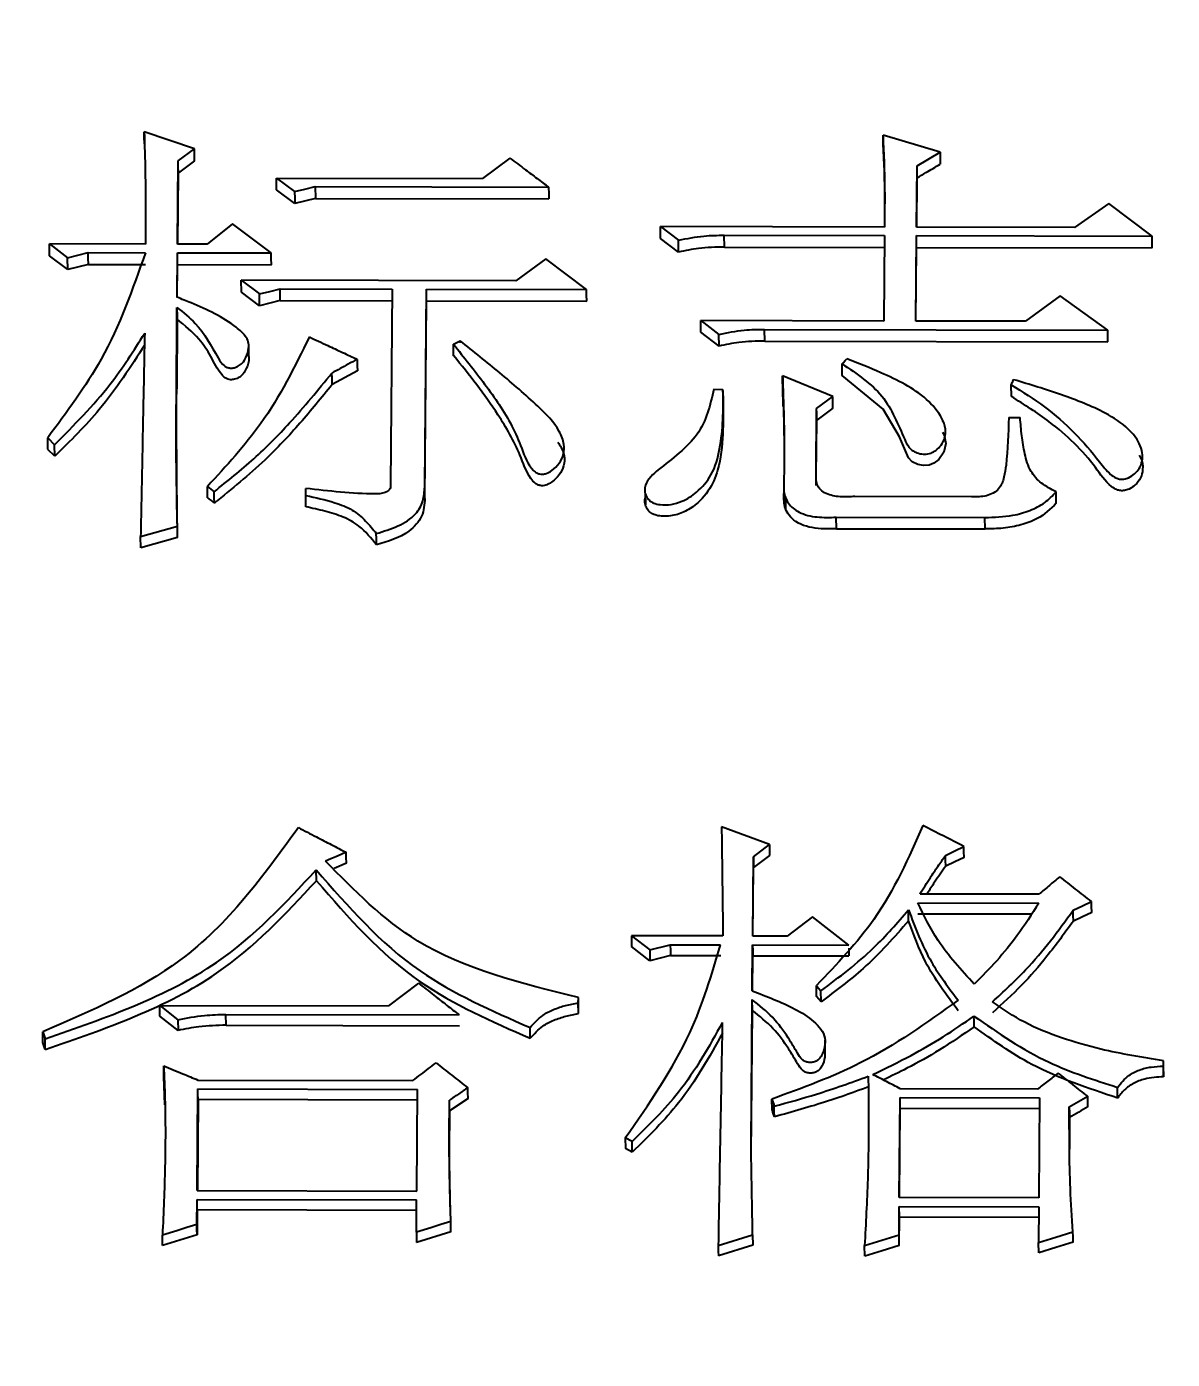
# Model space of a CAD drawing. Header units: millimetres. Extents: x 2454 to 4226, y 715 to 1968.
# Drawn here: x 2852.17 to 2857.04, y 1793.82 to 1799.49 of the extents above; entities that cross this region are included whole.
import ezdxf

# ---------------------------------------------------------------- set-up
doc = ezdxf.new("R2010")
doc.units = ezdxf.units.MM
doc.layers.add('标注', color=3, linetype='Continuous', lineweight=13)
doc.styles.add('SLDTEXTSTYLE1', font='txt.shx', dxfattribs={"width": 0.7, "bigfont": 'gbcbig.shx'})
doc.dimstyles.new('SLDDIMSTYLE12$0', dxfattribs={"dimtxt": 12, "dimasz": 10, "dimexe": 0, "dimexo": 0.0625, "dimgap": 0.875, "dimtad": 1, "dimdec": 1, "dimlfac": 1.8, "dimrnd": 1e-09, "dimzin": 12, "dimdsep": 46, "dimtxsty": 'SLDTEXTSTYLE1', "dimcen": 0.09, "dimdle": 8.16, "dimclrd": 3, "dimclre": 3, "dimadec": 0, "dimazin": 3, "dimtfac": 1, "dimtdec": 1, "dimtofl": 0, "dimtmove": 0, "dimatfit": 3, "dimfxl": 0, "dimfrac": 2, "dimtolj": 1, "dimlwd": 5, "dimlwe": 5, "dimarcsym": 0})

# ---------------------------------------------------------------- blocks, each defined once
blk = doc.blocks.new('*D56')
at = {"layer": 'Defpoints', "color": 0, "transparency": 16777216}
for p in [(3032.6389, 1924.4347), (3032.6389, 1854.7901), (2793.4312, 1778.8955)]:
    blk.add_point(p, dxfattribs=at)
at = {"layer": '标注', "color": 3, "linetype": 'Continuous', "lineweight": 5, "transparency": 16777216}
for p, q in [((3032.6389, 1924.3722), (3032.6389, 1854.7901)), ((2803.4312, 1854.7901), (3022.6389, 1854.7901))]:
    blk.add_line(p, q, dxfattribs=at)
at = {"layer": '标注', "color": 3, "lineweight": 5, "transparency": 16777216}
blk.add_line((2793.4312, 1778.958), (2793.4312, 1854.7901), dxfattribs=at)
at = {"layer": '标注', "color": 3, "transparency": 16777216}
for points in [[(2803.4312, 1856.4568), (2803.4312, 1853.1234), (2793.4312, 1854.7901)], [(3022.6389, 1856.4568), (3022.6389, 1853.1234), (3032.6389, 1854.7901)]]:
    blk.add_solid(points, dxfattribs=at)
at = {"layer": '标注', "color": 0, "transparency": 16777216, "insert": (2913.035, 1869.3794), "char_height": 12, "attachment_point": 5, "style": 'SLDTEXTSTYLE1'}
blk.add_mtext('\\A1;{\\H2.28571x;290}', dxfattribs=at)

msp = doc.modelspace()

# ---------------------------------------------------------------- linework, layer by layer
at = {"color": 7, "linetype": 'Continuous', "lineweight": 25}
for p, q in [((2852.8792, 1798.9735), (2852.6657, 1799.0462)), ((2856.0528, 1798.9594), (2855.81, 1799.0321)), ((2852.8106, 1798.923), (2852.8792, 1798.9735)), ((2855.8106, 1798.9813), (2855.8124, 1798.9217)), ((2855.9549, 1798.9017), (2856.0528, 1798.9594)), ((2852.8074, 1798.5678), (2852.8106, 1798.923)), ((2852.8798, 1798.9227), (2852.8112, 1798.8723)), ((2854.2223, 1798.9344), (2854.1047, 1798.8479)), ((2855.9526, 1798.6409), (2855.9549, 1798.9017)), ((2852.8085, 1798.5678), (2852.8112, 1798.8723)), ((2853.2286, 1798.8497), (2853.3059, 1798.7917)), ((2853.2286, 1798.8497), (2854.1047, 1798.8479)), ((2853.2292, 1798.7991), (2853.2286, 1798.8497)), ((2855.9536, 1798.6409), (2855.9555, 1798.851)), ((2853.3065, 1798.7411), (2853.2292, 1798.7991)), ((2853.3937, 1798.8132), (2854.3867, 1798.811)), ((2853.3937, 1798.8132), (2853.3944, 1798.7626)), ((2853.3944, 1798.7626), (2853.3065, 1798.7411)), ((2853.3944, 1798.7626), (2854.3873, 1798.7605)), ((2856.7712, 1798.7407), (2856.6243, 1798.6395)), ((2856.955, 1798.6025), (2856.7712, 1798.7407)), ((2852.6715, 1798.7055), (2852.6716, 1798.6984)), ((2853.0418, 1798.6545), (2852.934, 1798.5676)), ((2853.2063, 1798.5307), (2853.0418, 1798.6545)), ((2854.8622, 1798.6433), (2854.9396, 1798.585)), ((2855.8163, 1798.6412), (2854.8622, 1798.6433)), ((2854.8629, 1798.5929), (2854.8622, 1798.6433)), ((2856.6243, 1798.6395), (2855.9526, 1798.6409)), ((2852.2623, 1798.569), (2852.3396, 1798.5107)), ((2852.6711, 1798.5681), (2852.2623, 1798.569)), ((2852.2629, 1798.5188), (2852.2623, 1798.569)), ((2852.934, 1798.5676), (2852.8074, 1798.5678)), ((2854.9402, 1798.5348), (2854.8629, 1798.5929)), ((2854.9402, 1798.5348), (2854.9396, 1798.585)), ((2855.1345, 1798.6064), (2855.816, 1798.6049)), ((2855.1351, 1798.5561), (2855.1345, 1798.6064)), ((2855.1351, 1798.5561), (2855.8155, 1798.5546)), ((2855.816, 1798.6049), (2855.8128, 1798.2411)), ((2855.9491, 1798.2408), (2855.9523, 1798.6046)), ((2855.9523, 1798.6046), (2856.955, 1798.6025)), ((2852.3403, 1798.4606), (2852.2629, 1798.5188)), ((2852.3403, 1798.4606), (2852.3396, 1798.5107)), ((2852.4274, 1798.5323), (2852.6708, 1798.5318)), ((2852.8055, 1798.3423), (2852.8071, 1798.5315)), ((2852.8071, 1798.5315), (2853.2063, 1798.5307)), ((2852.8078, 1798.4813), (2852.8071, 1798.5315)), ((2854.3743, 1798.5063), (2854.2469, 1798.412)), ((2854.5484, 1798.375), (2854.3743, 1798.5063)), ((2855.9501, 1798.2408), (2855.9529, 1798.5543)), ((2855.9529, 1798.5543), (2856.9556, 1798.5522)), ((2852.4281, 1798.4822), (2852.3403, 1798.4606)), ((2852.4281, 1798.4822), (2852.6714, 1798.4816)), ((2852.8065, 1798.3419), (2852.8078, 1798.4813)), ((2852.8078, 1798.4813), (2853.2069, 1798.4805)), ((2853.0787, 1798.4146), (2853.156, 1798.3562)), ((2854.2469, 1798.412), (2853.0787, 1798.4146)), ((2853.0793, 1798.3646), (2853.0787, 1798.4146)), ((2853.1567, 1798.3062), (2853.0793, 1798.3646)), ((2853.1567, 1798.3062), (2853.156, 1798.3562)), ((2853.2439, 1798.3778), (2853.7209, 1798.3768)), ((2853.7209, 1798.3768), (2853.7137, 1797.5425)), ((2853.8596, 1797.5348), (2853.8669, 1798.3765)), ((2853.8669, 1798.3765), (2854.5484, 1798.375)), ((2856.5633, 1798.3488), (2856.4163, 1798.2398)), ((2856.7665, 1798.2025), (2856.5633, 1798.3488)), ((2853.2445, 1798.3278), (2853.1567, 1798.3062)), ((2853.2445, 1798.3278), (2853.7215, 1798.3268)), ((2853.8603, 1797.486), (2853.8675, 1798.3265)), ((2853.8675, 1798.3265), (2854.549, 1798.325)), ((2852.8057, 1798.2488), (2852.8039, 1797.9518)), ((2855.034, 1798.2428), (2855.1113, 1798.1842)), ((2855.8128, 1798.2411), (2855.034, 1798.2428)), ((2855.0346, 1798.193), (2855.034, 1798.2428)), ((2856.4163, 1798.2398), (2855.9491, 1798.2408)), ((2855.112, 1798.1345), (2855.0346, 1798.193)), ((2855.112, 1798.1345), (2855.1113, 1798.1842)), ((2855.3062, 1798.2057), (2856.7665, 1798.2025)), ((2855.3069, 1798.156), (2855.3062, 1798.2057)), ((2853.1111, 1798.0913), (2853.1104, 1798.1413)), ((2853.9822, 1798.0932), (2853.9816, 1798.1428)), ((2853.9817, 1798.1429), (2854.011, 1798.1574)), ((2854.0109, 1798.1574), (2854.011, 1798.1478)), ((2855.3069, 1798.156), (2856.7671, 1798.1528)), ((2855.6365, 1798.0093), (2855.6359, 1798.0589)), ((2853.5729, 1798.0285), (2853.4653, 1797.9703)), ((2855.5958, 1797.92), (2855.3824, 1798.0083)), ((2855.0897, 1797.9504), (2855.1288, 1797.9503)), ((2855.1288, 1797.9447), (2855.1294, 1797.9009)), ((2855.3854, 1797.8773), (2855.383, 1797.9588)), ((2856.3562, 1797.9201), (2856.3556, 1797.9695)), ((2855.13, 1797.8722), (2855.1293, 1797.9219)), ((2855.5272, 1797.8689), (2855.5958, 1797.92)), ((2855.5248, 1797.59), (2855.5272, 1797.8689)), ((2855.5258, 1797.5815), (2855.5279, 1797.8196)), ((2855.5964, 1797.8707), (2855.5279, 1797.8196)), ((2856.3446, 1797.8305), (2856.3933, 1797.8304)), ((2854.4292, 1797.7747), (2854.4291, 1797.7768)), ((2856.0646, 1797.8136), (2856.0646, 1797.8179)), ((2852.2557, 1797.695), (2852.255, 1797.744)), ((2852.2551, 1797.744), (2852.284, 1797.7146)), ((2852.2847, 1797.6655), (2852.284, 1797.7146)), ((2856.9001, 1797.72), (2856.9001, 1797.7204)), ((2852.2847, 1797.6655), (2852.2557, 1797.6949)), ((2852.9354, 1797.488), (2852.9347, 1797.5368)), ((2852.9348, 1797.5368), (2852.9638, 1797.5147)), ((2853.8603, 1797.486), (2853.8596, 1797.5348)), ((2855.3883, 1797.5682), (2855.3883, 1797.568)), ((2855.5255, 1797.5411), (2855.5248, 1797.59)), ((2853.3531, 1797.4991), (2853.3533, 1797.5285)), ((2853.3537, 1797.4504), (2853.3531, 1797.4991)), ((2854.7979, 1797.5079), (2854.7985, 1797.4588)), ((2855.3942, 1797.4929), (2855.3949, 1797.4438)), ((2856.186, 1797.493), (2855.6895, 1797.494)), ((2856.547, 1797.4655), (2856.5464, 1797.5143)), ((2852.6506, 1797.3238), (2852.8068, 1797.3677)), ((2855.6109, 1797.4059), (2856.2436, 1797.4045)), ((2855.6115, 1797.3572), (2855.6109, 1797.4059)), ((2856.2443, 1797.3559), (2856.2436, 1797.4045)), ((2852.6513, 1797.2753), (2852.6506, 1797.3238)), ((2852.8074, 1797.3191), (2852.6513, 1797.2753)), ((2855.6115, 1797.3572), (2856.2443, 1797.3559)), ((2855.3267, 1796.0134), (2855.1228, 1796.0886)), ((2855.2581, 1795.9611), (2855.3267, 1796.0134)), ((2855.2554, 1795.6235), (2855.2581, 1795.9611)), ((2855.3273, 1795.9667), (2855.2588, 1795.9145)), ((2853.3988, 1795.8587), (2853.3982, 1795.9052)), ((2853.526, 1795.9332), (2853.4738, 1795.9111)), ((2855.2564, 1795.6235), (2855.2588, 1795.9145)), ((2856.4737, 1795.8011), (2855.9675, 1795.8022)), ((2855.9189, 1795.6885), (2855.9183, 1795.7348)), ((2855.9575, 1795.7647), (2856.4734, 1795.7636)), ((2855.5091, 1795.7056), (2855.4014, 1795.6232)), ((2855.6639, 1795.585), (2855.5091, 1795.7056)), ((2855.9581, 1795.7183), (2856.4422, 1795.7173)), ((2854.7394, 1795.6246), (2854.8168, 1795.5643)), ((2855.1288, 1795.6238), (2854.7394, 1795.6246)), ((2855.4014, 1795.6232), (2855.2554, 1795.6235)), ((2854.8175, 1795.5182), (2854.7401, 1795.5785)), ((2854.8168, 1795.5643), (2854.9046, 1795.5866)), ((2854.9046, 1795.5866), (2855.1187, 1795.5862)), ((2855.2535, 1795.3902), (2855.255, 1795.5859)), ((2855.255, 1795.5859), (2855.6639, 1795.585)), ((2854.9053, 1795.5406), (2854.8175, 1795.5182)), ((2854.9053, 1795.5406), (2855.1194, 1795.5401)), ((2855.2545, 1795.3898), (2855.2557, 1795.5398)), ((2855.2557, 1795.5398), (2855.6646, 1795.5389)), ((2853.8324, 1795.4234), (2853.7051, 1795.3257)), ((2855.5268, 1795.3664), (2855.5262, 1795.4123)), ((2852.7315, 1795.3278), (2852.8089, 1795.2673)), ((2852.7315, 1795.3278), (2853.7051, 1795.3257)), ((2852.7322, 1795.2821), (2852.7315, 1795.3278)), ((2854.5132, 1795.339), (2854.5134, 1795.3616)), ((2854.5139, 1795.2933), (2854.5132, 1795.339)), ((2854.514, 1795.3159), (2854.5134, 1795.3616)), ((2855.2483, 1794.7324), (2855.2532, 1795.3525)), ((2855.2538, 1795.3068), (2855.2532, 1795.3526)), ((2852.8096, 1795.2216), (2852.7322, 1795.2821)), ((2852.809, 1795.2673), (2852.8096, 1795.2216)), ((2853.0136, 1795.2895), (2854.0065, 1795.2873)), ((2853.0142, 1795.2438), (2853.0136, 1795.2895)), ((2854.5139, 1795.2933), (2854.514, 1795.3159)), ((2855.249, 1794.6923), (2855.2538, 1795.3067)), ((2852.2342, 1795.2157), (2852.2437, 1795.1855)), ((2852.2348, 1795.1701), (2852.2342, 1795.2157)), ((2853.0142, 1795.2438), (2854.0072, 1795.2417)), ((2852.2443, 1795.1399), (2852.2348, 1795.1701)), ((2852.2443, 1795.1399), (2852.2437, 1795.1855)), ((2855.5641, 1795.1355), (2855.5634, 1795.1813)), ((2857.0033, 1795.0694), (2857.0034, 1795.0921)), ((2857.0039, 1795.024), (2857.0033, 1795.0694)), ((2857.0041, 1795.0467), (2857.0034, 1795.0921)), ((2857.0041, 1795.0467), (2857.0039, 1795.024)), ((2852.7538, 1794.9047), (2852.7496, 1795.0257)), ((2852.8945, 1795.0102), (2853.8096, 1795.0082)), ((2852.8908, 1794.54), (2852.8942, 1794.9724)), ((2852.8949, 1794.9271), (2852.8919, 1794.54)), ((2852.8942, 1794.9724), (2853.8288, 1794.9704)), ((2853.8284, 1794.9251), (2852.8949, 1794.9271)), ((2853.8254, 1794.538), (2853.8288, 1794.9704)), ((2854.0437, 1794.9322), (2853.9654, 1794.8795)), ((2855.3381, 1794.8841), (2855.3374, 1794.9293)), ((2855.8793, 1794.5107), (2855.8826, 1794.9356)), ((2855.8826, 1794.9356), (2856.4765, 1794.9344)), ((2856.4671, 1794.9722), (2855.8829, 1794.9735)), ((2856.4765, 1794.9344), (2856.4732, 1794.5095)), ((2853.9654, 1794.8795), (2853.9647, 1794.9246)), ((2853.9654, 1794.8795), (2853.9649, 1794.7963)), ((2855.8803, 1794.5107), (2855.8833, 1794.8905)), ((2855.8833, 1794.8905), (2856.4761, 1794.8892)), ((2856.6034, 1794.8511), (2856.6038, 1794.7164)), ((2854.7421, 1794.7487), (2854.713, 1794.7639)), ((2854.713, 1794.7639), (2854.7137, 1794.719)), ((2854.7428, 1794.7037), (2854.7137, 1794.7189)), ((2854.7428, 1794.7037), (2854.7421, 1794.7487)), ((2852.8908, 1794.54), (2853.8254, 1794.538)), ((2852.8897, 1794.3954), (2852.8905, 1794.502)), ((2852.8905, 1794.502), (2853.8251, 1794.5)), ((2852.8912, 1794.4574), (2852.8905, 1794.502)), ((2853.824, 1794.363), (2853.8251, 1794.5)), ((2855.8781, 1794.3509), (2855.879, 1794.4727)), ((2855.879, 1794.4727), (2856.4729, 1794.4714)), ((2855.8797, 1794.4282), (2855.879, 1794.4727)), ((2856.4732, 1794.5095), (2855.8793, 1794.5107)), ((2852.8912, 1794.4574), (2852.8904, 1794.351)), ((2853.8247, 1794.4554), (2852.8912, 1794.4574)), ((2855.8787, 1794.3066), (2855.8797, 1794.4282)), ((2855.8797, 1794.4282), (2856.4725, 1794.4269)), ((2856.4729, 1794.4714), (2856.4717, 1794.3192)), ((2853.824, 1794.363), (2853.8247, 1794.3186)), ((2853.9711, 1794.3639), (2853.8247, 1794.3186)), ((2853.9711, 1794.3639), (2853.9704, 1794.4083)), ((2852.744, 1794.3057), (2852.7433, 1794.3501)), ((2852.8904, 1794.351), (2852.744, 1794.3057)), ((2855.1086, 1794.3069), (2855.255, 1794.3523)), ((2855.2557, 1794.3079), (2855.1093, 1794.2626)), ((2855.255, 1794.3523), (2855.2557, 1794.3079)), ((2855.7324, 1794.2612), (2855.7317, 1794.3055)), ((2856.4724, 1794.2748), (2856.4717, 1794.3192))]:
    msp.add_line(p, q, dxfattribs=at)
at = {"color": 7, "linetype": 'Continuous', "lineweight": 25, "flags": 128}
for points in [[(2852.6663, 1798.9953), (2852.6659, 1799.0238), (2852.6657, 1799.0462)], [(2855.8106, 1798.9813), (2855.8103, 1799.0098), (2855.81, 1799.0321)], [(2852.8798, 1798.9227), (2852.8795, 1798.9511), (2852.8792, 1798.9735)], [(2856.0528, 1798.9594), (2856.0531, 1798.9309), (2856.0534, 1798.9086)], [(2852.8112, 1798.8723), (2852.8109, 1798.9007), (2852.8106, 1798.923)], [(2855.9555, 1798.851), (2855.9552, 1798.8794), (2855.9549, 1798.9017)], [(2853.3059, 1798.7917), (2853.3498, 1798.8024), (2853.3937, 1798.8132)], [(2853.3059, 1798.7917), (2853.3063, 1798.7633), (2853.3065, 1798.7411)], [(2854.3867, 1798.811), (2854.3871, 1798.7827), (2854.3873, 1798.7605)], [(2855.9529, 1798.5543), (2855.9525, 1798.5825), (2855.9523, 1798.6046)], [(2856.9556, 1798.5522), (2856.9552, 1798.5803), (2856.955, 1798.6025)], [(2852.3396, 1798.5107), (2852.3835, 1798.5215), (2852.4274, 1798.5323)], [(2852.4281, 1798.4822), (2852.4277, 1798.5103), (2852.4274, 1798.5323)], [(2853.2069, 1798.4805), (2853.2065, 1798.5086), (2853.2063, 1798.5307)], [(2853.156, 1798.3562), (2853.1999, 1798.367), (2853.2439, 1798.3778)], [(2853.2445, 1798.3278), (2853.2441, 1798.3558), (2853.2439, 1798.3778)], [(2853.8675, 1798.3265), (2853.8672, 1798.3545), (2853.8669, 1798.3765)], [(2854.549, 1798.325), (2854.5486, 1798.353), (2854.5484, 1798.375)], [(2852.8051, 1798.2987), (2852.8052, 1798.2909), (2852.8052, 1798.287), (2852.8054, 1798.2716), (2852.8055, 1798.2638), (2852.8056, 1798.2599), (2852.8056, 1798.2544), (2852.8057, 1798.2488)], [(2856.7671, 1798.1528), (2856.7668, 1798.1807), (2856.7665, 1798.2025)], [(2853.5722, 1798.078), (2853.5726, 1798.0503), (2853.5729, 1798.0285)], [(2855.6359, 1798.0589), (2855.641, 1798.0645), (2855.6483, 1798.0727), (2855.6556, 1798.0808)], [(2853.4653, 1797.9703), (2853.4649, 1797.998), (2853.4646, 1798.0198)], [(2855.383, 1797.9588), (2855.3827, 1797.9865), (2855.3824, 1798.0083)], [(2856.0637, 1797.7678), (2856.07, 1797.7572), (2856.0772, 1797.7198), (2856.0684, 1797.6823), (2856.0474, 1797.6518), (2856.0268, 1797.6358), (2856.0057, 1797.6276), (2855.9826, 1797.6258), (2855.9581, 1797.6301), (2855.9345, 1797.6421), (2855.9186, 1797.6585), (2855.8796, 1797.7476), (2855.8098, 1797.8666), (2855.6365, 1798.0093), (2855.6365, 1798.0093)], [(2855.5964, 1797.8707), (2855.5961, 1797.8983), (2855.5958, 1797.92)], [(2855.5279, 1797.8196), (2855.5275, 1797.8472), (2855.5272, 1797.8689)], [(2852.9354, 1797.488), (2852.9428, 1797.4824), (2852.9501, 1797.4768), (2852.9644, 1797.4659)], [(2852.9644, 1797.4659), (2852.9641, 1797.4932), (2852.9638, 1797.5147)], [(2852.8074, 1797.3191), (2852.8071, 1797.3463), (2852.8068, 1797.3677)], [(2853.6541, 1797.2879), (2853.654, 1797.3019), (2853.6538, 1797.3159), (2853.6535, 1797.3364)], [(2855.3267, 1796.0134), (2855.327, 1795.9872), (2855.3273, 1795.9667)], [(2856.0759, 1795.9668), (2856.115, 1795.9855), (2856.1541, 1796.0041)], [(2856.1547, 1795.9574), (2856.1544, 1795.9835), (2856.1541, 1796.0041)], [(2853.5254, 1795.9798), (2853.5034, 1795.9705), (2853.4814, 1795.9612), (2853.4594, 1795.9519), (2853.4374, 1795.9426)], [(2853.526, 1795.9332), (2853.5257, 1795.9593), (2853.5254, 1795.9798)], [(2855.2581, 1795.9611), (2855.2585, 1795.935), (2855.2588, 1795.9145)], [(2856.0766, 1795.9202), (2856.0762, 1795.9463), (2856.0759, 1795.9668)], [(2856.1547, 1795.9574), (2856.1157, 1795.9388), (2856.0766, 1795.9202)], [(2856.6192, 1795.7332), (2856.6583, 1795.7519), (2856.6974, 1795.7706)], [(2856.6198, 1795.6869), (2856.6195, 1795.7128), (2856.6192, 1795.7332)], [(2856.698, 1795.7242), (2856.6589, 1795.7056), (2856.6198, 1795.6869)], [(2856.698, 1795.7242), (2856.6977, 1795.7502), (2856.6974, 1795.7706)], [(2854.7394, 1795.6246), (2854.7398, 1795.5988), (2854.7401, 1795.5785)], [(2854.8168, 1795.5643), (2854.8172, 1795.5385), (2854.8175, 1795.5182)], [(2854.9046, 1795.5866), (2854.905, 1795.5608), (2854.9053, 1795.5406)], [(2855.255, 1795.5859), (2855.2554, 1795.5601), (2855.2557, 1795.5398)], [(2855.6641, 1795.5713), (2855.6643, 1795.5592), (2855.6646, 1795.5389)], [(2855.5262, 1795.4122), (2855.5359, 1795.4009), (2855.5455, 1795.3896)], [(2855.5462, 1795.3437), (2855.546, 1795.3604), (2855.5457, 1795.375), (2855.5455, 1795.3896)], [(2855.5462, 1795.3437), (2855.5366, 1795.355), (2855.5269, 1795.3664)], [(2856.1976, 1795.237), (2856.1975, 1795.2488), (2856.1973, 1795.2607), (2856.197, 1795.2826)], [(2854.3086, 1795.1883), (2854.3084, 1795.201), (2854.3082, 1795.2138), (2854.3079, 1795.2339)], [(2852.7496, 1795.0257), (2852.7493, 1795.0511), (2852.749, 1795.071)], [(2852.8949, 1794.9271), (2852.8945, 1794.9525), (2852.8942, 1794.9724)], [(2854.0437, 1794.9322), (2854.0433, 1794.9576), (2854.043, 1794.9775)], [(2855.8833, 1794.8905), (2855.8829, 1794.9158), (2855.8826, 1794.9356)], [(2856.6817, 1794.8963), (2856.6813, 1794.9216), (2856.681, 1794.9415)], [(2856.8085, 1794.9338), (2856.8083, 1794.9464), (2856.8082, 1794.959), (2856.8079, 1794.9791)], [(2855.3476, 1794.8538), (2855.3472, 1794.8791), (2855.3469, 1794.8989)], [(2856.6027, 1794.8962), (2856.6031, 1794.8709), (2856.6034, 1794.8511)], [(2852.8897, 1794.3954), (2852.8473, 1794.3823), (2852.8048, 1794.3691), (2852.7433, 1794.3501)], [(2852.8904, 1794.351), (2852.89, 1794.3759), (2852.8897, 1794.3954)], [(2853.9704, 1794.4083), (2853.928, 1794.3952), (2853.8855, 1794.382), (2853.824, 1794.363)], [(2856.4717, 1794.3192), (2856.5449, 1794.3419), (2856.6181, 1794.3646)], [(2856.6187, 1794.3202), (2856.6184, 1794.345), (2856.6181, 1794.3646)], [(2855.1086, 1794.3069), (2855.109, 1794.2821), (2855.1093, 1794.2626)], [(2855.7317, 1794.3055), (2855.8049, 1794.3282), (2855.8781, 1794.3509)], [(2855.8787, 1794.3066), (2855.8056, 1794.2839), (2855.7324, 1794.2612)], [(2855.8787, 1794.3066), (2855.8784, 1794.3314), (2855.8781, 1794.3509)], [(2856.6187, 1794.3202), (2856.5455, 1794.2975), (2856.4724, 1794.2748)]]:
    msp.add_lwpolyline(points, dxfattribs=at)
at = {"color": 7, "linetype": 'Continuous', "lineweight": 25}
for points, knots in [([(2852.6657, 1799.0462), (2852.6674, 1798.9888), (2852.6706, 1798.8806), (2852.6719, 1798.7212), (2852.6714, 1798.6192), (2852.6711, 1798.5681)], [0, 0, 0, 0, 0.361215, 0.680591, 1, 1, 1, 1]), ([(2855.81, 1799.0321), (2855.8131, 1798.9567), (2855.8172, 1798.854), (2855.8169, 1798.7235), (2855.8165, 1798.6687), (2855.8163, 1798.6412)], [0, 0, 0, 0, 0.5798135, 0.7899014, 1, 1, 1, 1]), ([(2854.2223, 1798.9344), (2854.2445, 1798.9178), (2854.2829, 1798.8889), (2854.3377, 1798.8478), (2854.3704, 1798.8233), (2854.3867, 1798.811)], [0, 0, 0, 0, 0.404353, 0.702176, 1, 1, 1, 1]), ([(2855.813, 1798.9264), (2855.813, 1798.9264), (2855.813, 1798.9263), (2855.814, 1798.8992), (2855.8162, 1798.8236), (2855.8167, 1798.7593), (2855.8168, 1798.7239), (2855.8168, 1798.7115), (2855.8167, 1798.7036)], [0, 0, 0, 0, 0.00624, 0.027658, 0.48421, 0.756982, 0.848014, 1, 1, 1, 1]), ([(2855.9555, 1798.851), (2855.9678, 1798.8582), (2855.9902, 1798.8714), (2856.0228, 1798.8906), (2856.0432, 1798.9026), (2856.0534, 1798.9086)], [0, 0, 0, 0, 0.375401, 0.6877, 1, 1, 1, 1]), ([(2854.9396, 1798.585), (2854.9755, 1798.5922), (2855.0396, 1798.605), (2855.1055, 1798.606), (2855.1345, 1798.6064)], [0, 0, 0, 0, 0.5587761, 1, 1, 1, 1]), ([(2855.1351, 1798.5561), (2855.0982, 1798.5553), (2855.0323, 1798.5539), (2854.9683, 1798.5406), (2854.9402, 1798.5348)], [0, 0, 0, 0, 0.561154, 1, 1, 1, 1]), ([(2852.6708, 1798.5318), (2852.6167, 1798.3775), (2852.5197, 1798.1002), (2852.3363, 1797.8534), (2852.255, 1797.744)], [0, 0, 0, 0, 0.556709, 1, 1, 1, 1]), ([(2852.8051, 1798.2986), (2852.8323, 1798.277), (2852.9083, 1798.2166), (2852.9566, 1798.1231), (2852.9973, 1798.0557), (2853.0185, 1798.0429), (2853.0329, 1798.0402), (2853.05, 1798.042), (2853.0682, 1798.0492), (2853.0867, 1798.064), (2853.1018, 1798.0904), (2853.1114, 1798.1212), (2853.1104, 1798.153), (2853.0929, 1798.1843), (2853.0196, 1798.2502), (2852.9138, 1798.2983), (2852.8253, 1798.3343), (2852.8055, 1798.3424)], [0, 0, 0, 0, 0.11797, 0.329969, 0.38281, 0.396985, 0.411264, 0.428315, 0.450653, 0.473198, 0.507718, 0.559422, 0.592518, 0.625614, 0.688035, 0.930111, 1, 1, 1, 1]), ([(2852.8068, 1797.3677), (2852.8047, 1797.4738), (2852.8007, 1797.6826), (2852.8033, 1797.993), (2852.8045, 1798.1967), (2852.8051, 1798.2986)], [0, 0, 0, 0, 0.340363, 0.670173, 1, 1, 1, 1]), ([(2853.1099, 1798.0912), (2853.1104, 1798.0882), (2853.1136, 1798.0707), (2853.1034, 1798.0448), (2853.0896, 1798.0176), (2853.0719, 1798.0012), (2853.0524, 1797.9929), (2853.0347, 1797.9907), (2853.0209, 1797.9929), (2853.0072, 1798), (2852.9787, 1798.0308), (2852.9515, 1798.0906), (2852.8958, 1798.1748), (2852.8385, 1798.2219), (2852.8057, 1798.2488)], [0, 0, 0, 0, 0.019932, 0.116071, 0.169798, 0.213417, 0.257244, 0.286403, 0.309464, 0.332566, 0.372989, 0.561837, 0.749259, 1, 1, 1, 1]), ([(2852.284, 1797.7146), (2852.367, 1797.7979), (2852.5143, 1797.9459), (2852.6211, 1798.1154), (2852.6678, 1798.1895)], [0, 0, 0, 0, 0.563152, 1, 1, 1, 1]), ([(2852.6678, 1798.1895), (2852.6657, 1798.0859), (2852.6617, 1797.8904), (2852.6561, 1797.6018), (2852.6524, 1797.4165), (2852.6506, 1797.3238)], [0, 0, 0, 0, 0.360426, 0.680209, 1, 1, 1, 1]), ([(2853.3686, 1798.1734), (2853.3064, 1798.0469), (2853.1945, 1797.8193), (2853.0146, 1797.6237), (2852.9347, 1797.5368)], [0, 0, 0, 0, 0.556115, 1, 1, 1, 1]), ([(2853.3686, 1798.1734), (2853.3947, 1798.1612), (2853.4417, 1798.1392), (2853.5096, 1798.1074), (2853.5514, 1798.0878), (2853.5722, 1798.078)], [0, 0, 0, 0, 0.384604, 0.692302, 1, 1, 1, 1]), ([(2855.1113, 1798.1842), (2855.1472, 1798.1914), (2855.2113, 1798.2043), (2855.2772, 1798.2053), (2855.3062, 1798.2057)], [0, 0, 0, 0, 0.558776, 1, 1, 1, 1]), ([(2852.6684, 1798.1398), (2852.6079, 1798.0459), (2852.4992, 1797.8771), (2852.3506, 1797.7305), (2852.2847, 1797.6655)], [0, 0, 0, 0, 0.556569, 1, 1, 1, 1]), ([(2853.9816, 1798.1428), (2854.0265, 1798.0867), (2854.1164, 1797.9745), (2854.2187, 1797.8264), (2854.2735, 1797.6995), (2854.2981, 1797.6259), (2854.3342, 1797.595), (2854.3475, 1797.5893), (2854.3618, 1797.5883), (2854.3804, 1797.5927), (2854.4063, 1797.6074), (2854.4339, 1797.635), (2854.4531, 1797.6737), (2854.4543, 1797.7216), (2854.4254, 1797.7961), (2854.3243, 1797.896), (2854.1802, 1798.0214), (2854.0674, 1798.112), (2854.0109, 1798.1573)], [0, 0, 0, 0, 0.1463098, 0.2926891, 0.3659763, 0.4394489, 0.4505109, 0.4581528, 0.4658346, 0.4757472, 0.4923169, 0.5213365, 0.5516972, 0.5805514, 0.622332, 0.7173207, 0.8585206, 1, 1, 1, 1]), ([(2855.3069, 1798.156), (2855.2699, 1798.1552), (2855.204, 1798.1538), (2855.14, 1798.1404), (2855.112, 1798.1345)], [0, 0, 0, 0, 0.561154, 1, 1, 1, 1]), ([(2853.5722, 1798.078), (2853.5596, 1798.0712), (2853.5354, 1798.0581), (2853.4995, 1798.0386), (2853.4763, 1798.026), (2853.4646, 1798.0198)], [0, 0, 0, 0, 0.351678, 0.67584, 1, 1, 1, 1]), ([(2854.4259, 1797.726), (2854.4358, 1797.7103), (2854.4536, 1797.6821), (2854.4556, 1797.635), (2854.4406, 1797.5947), (2854.4153, 1797.566), (2854.3909, 1797.5487), (2854.3719, 1797.5411), (2854.3559, 1797.5393), (2854.3417, 1797.5424), (2854.3255, 1797.5527), (2854.2921, 1797.5936), (2854.2585, 1797.6985), (2854.1812, 1797.832), (2854.082, 1797.9702), (2854.0166, 1798.0526), (2853.9824, 1798.0929), (2853.9822, 1798.0932)], [0, 0, 0, 0, 0.060188, 0.108657, 0.157421, 0.202139, 0.228857, 0.248678, 0.261592, 0.274612, 0.289853, 0.319055, 0.442973, 0.65857, 0.829022, 0.998956, 1, 1, 1, 1]), ([(2855.6359, 1798.0589), (2855.6985, 1798.0167), (2855.825, 1797.9314), (2855.8779, 1797.7885), (2855.9156, 1797.7074), (2855.9369, 1797.687), (2855.9609, 1797.6769), (2855.9876, 1797.6734), (2856.0136, 1797.6775), (2856.0384, 1797.6913), (2856.0589, 1797.7132), (2856.0752, 1797.7444), (2856.0788, 1797.7846), (2856.0551, 1797.8436), (2855.9752, 1797.9389), (2855.8236, 1798.0138), (2855.7041, 1798.0615), (2855.6556, 1798.0808)], [0, 0, 0, 0, 0.1760755, 0.3558005, 0.3871839, 0.4068564, 0.4266091, 0.4459122, 0.4664044, 0.4840724, 0.5109685, 0.5392255, 0.5737548, 0.6154535, 0.7028372, 0.8793209, 1, 1, 1, 1]), ([(2852.9638, 1797.5147), (2853.021, 1797.5605), (2853.1355, 1797.6523), (2853.3026, 1797.822), (2853.406, 1797.9482), (2853.4646, 1798.0198)], [0, 0, 0, 0, 0.30181, 0.603718, 1, 1, 1, 1]), ([(2855.3824, 1798.0083), (2855.3853, 1797.9256), (2855.3893, 1797.8111), (2855.389, 1797.6642), (2855.3886, 1797.6003), (2855.3883, 1797.5683)], [0, 0, 0, 0, 0.564844, 0.782416, 1, 1, 1, 1]), ([(2856.3555, 1797.9696), (2856.4037, 1797.9394), (2856.5494, 1797.8483), (2856.6808, 1797.7102), (2856.7648, 1797.5973), (2856.7969, 1797.5743), (2856.8167, 1797.5674), (2856.836, 1797.5675), (2856.8587, 1797.5746), (2856.882, 1797.5901), (2856.9028, 1797.6143), (2856.9145, 1797.6453), (2856.915, 1797.6822), (2856.8987, 1797.7305), (2856.8487, 1797.7927), (2856.7354, 1797.8652), (2856.5675, 1797.9298), (2856.4342, 1797.9711), (2856.3659, 1797.9914), (2856.3655, 1797.9915)], [0, 0, 0, 0, 0.116645, 0.352778, 0.404265, 0.422596, 0.433796, 0.445067, 0.459075, 0.479915, 0.50165, 0.526904, 0.553568, 0.585783, 0.641712, 0.723959, 0.85926, 0.999243, 1, 1, 1, 1]), ([(2856.3556, 1797.9696), (2856.3564, 1797.9714), (2856.3585, 1797.976), (2856.3618, 1797.9834), (2856.3643, 1797.9888), (2856.3655, 1797.9915)], [0, 0, 0, 0, 0.254544, 0.627321, 1, 1, 1, 1]), ([(2852.8072, 1797.3326), (2852.806, 1797.4388), (2852.8032, 1797.6633), (2852.8037, 1797.8554), (2852.8039, 1797.9567)], [0, 0, 0, 0, 0.472913, 1, 1, 1, 1]), ([(2853.4653, 1797.9703), (2853.4205, 1797.9151), (2853.3308, 1797.8047), (2853.1682, 1797.6323), (2853.0377, 1797.5257), (2852.9644, 1797.4659)], [0, 0, 0, 0, 0.304985, 0.610125, 1, 1, 1, 1]), ([(2855.0897, 1797.9504), (2855.074, 1797.8829), (2855.0424, 1797.7463), (2854.8992, 1797.6465), (2854.82, 1797.5792), (2854.7979, 1797.5487), (2854.7944, 1797.5184), (2854.8008, 1797.4957), (2854.8143, 1797.4773), (2854.8351, 1797.4644), (2854.8674, 1797.4574), (2854.9093, 1797.4589), (2854.964, 1797.4748), (2855.026, 1797.5159), (2855.0894, 1797.5908), (2855.1294, 1797.7412), (2855.1307, 1797.8642), (2855.1288, 1797.9487), (2855.1288, 1797.9503)], [0, 0, 0, 0, 0.167215, 0.33813, 0.370816, 0.403931, 0.424464, 0.444976, 0.461232, 0.477579, 0.497813, 0.530159, 0.564044, 0.617475, 0.692548, 0.788163, 0.995869, 1, 1, 1, 1]), ([(2855.1294, 1797.9009), (2855.1297, 1797.854), (2855.1305, 1797.7557), (2855.1173, 1797.6248), (2855.0715, 1797.5134), (2855.0059, 1797.4495), (2854.9365, 1797.415), (2854.8848, 1797.4077), (2854.8468, 1797.4126), (2854.8236, 1797.4219), (2854.8071, 1797.4374), (2854.7977, 1797.4575), (2854.7948, 1797.4789), (2854.7997, 1797.492), (2854.8019, 1797.4979)], [0, 0, 0, 0, 0.196767, 0.41149, 0.545644, 0.680565, 0.752113, 0.82424, 0.858618, 0.88553, 0.912608, 0.943338, 0.974479, 1, 1, 1, 1]), ([(2855.3857, 1797.8813), (2855.3857, 1797.8813), (2855.3857, 1797.8811), (2855.3867, 1797.8487), (2855.389, 1797.747), (2855.3889, 1797.6763), (2855.3888, 1797.6382)], [0, 0, 0, 0, 0.008232, 0.02457, 0.475078, 1, 1, 1, 1]), ([(2856.8994, 1797.6705), (2856.9017, 1797.6668), (2856.9136, 1797.6482), (2856.9175, 1797.6137), (2856.9084, 1797.573), (2856.8865, 1797.5441), (2856.8611, 1797.5266), (2856.8389, 1797.5192), (2856.8205, 1797.5182), (2856.8009, 1797.5237), (2856.758, 1797.5523), (2856.6863, 1797.6654), (2856.547, 1797.7992), (2856.4112, 1797.8853), (2856.3562, 1797.9202)], [0, 0, 0, 0, 0.016329, 0.083527, 0.130671, 0.178043, 0.214445, 0.237447, 0.255898, 0.274399, 0.304276, 0.435157, 0.771379, 1, 1, 1, 1]), ([(2856.3446, 1797.8305), (2856.3429, 1797.7628), (2856.3408, 1797.6775), (2856.3263, 1797.576), (2856.3084, 1797.5232), (2856.2504, 1797.4917), (2856.2078, 1797.4925), (2856.186, 1797.493)], [0, 0, 0, 0, 0.4892497, 0.6162372, 0.744434, 0.8691035, 1, 1, 1, 1]), ([(2856.5464, 1797.5143), (2856.5247, 1797.5256), (2856.4819, 1797.548), (2856.4316, 1797.604), (2856.4126, 1797.676), (2856.3995, 1797.7528), (2856.3954, 1797.8045), (2856.3933, 1797.8304)], [0, 0, 0, 0, 0.1782466, 0.3507176, 0.5677642, 0.783983, 1, 1, 1, 1]), ([(2853.7135, 1797.5424), (2853.7139, 1797.54), (2853.7146, 1797.5353), (2853.7122, 1797.5274), (2853.7063, 1797.5199), (2853.6937, 1797.5114), (2853.6739, 1797.5053), (2853.5579, 1797.5049), (2853.4515, 1797.5172), (2853.3533, 1797.5285)], [0, 0, 0, 0, 0.022542, 0.043406, 0.07324, 0.104209, 0.167072, 0.231865, 1, 1, 1, 1]), ([(2853.6535, 1797.3364), (2853.6846, 1797.346), (2853.7458, 1797.3648), (2853.8209, 1797.4107), (2853.8555, 1797.4743), (2853.8582, 1797.5147), (2853.8596, 1797.5348)], [0, 0, 0, 0, 0.29257, 0.57595, 0.789426, 1, 1, 1, 1]), ([(2855.3883, 1797.5683), (2855.3872, 1797.5508), (2855.3849, 1797.5158), (2855.4029, 1797.4631), (2855.4545, 1797.4206), (2855.5298, 1797.4037), (2855.5837, 1797.4051), (2855.6109, 1797.4059)], [0, 0, 0, 0, 0.177075, 0.355185, 0.539821, 0.768081, 1, 1, 1, 1]), ([(2855.6895, 1797.494), (2855.6688, 1797.493), (2855.6277, 1797.4909), (2855.5754, 1797.5003), (2855.543, 1797.5222), (2855.5244, 1797.5511), (2855.5246, 1797.5748), (2855.5248, 1797.59)], [0, 0, 0, 0, 0.261897, 0.520283, 0.6502, 0.775521, 1, 1, 1, 1]), ([(2853.3531, 1797.4991), (2853.3946, 1797.4898), (2853.4626, 1797.4745), (2853.5527, 1797.4408), (2853.6091, 1797.3912), (2853.6388, 1797.3546), (2853.6535, 1797.3364)], [0, 0, 0, 0, 0.349144, 0.571755, 0.787718, 1, 1, 1, 1]), ([(2853.8603, 1797.486), (2853.8583, 1797.4602), (2853.8543, 1797.408), (2853.7831, 1797.3268), (2853.7037, 1797.3028), (2853.6541, 1797.2879)], [0, 0, 0, 0, 0.268573, 0.543568, 1, 1, 1, 1]), ([(2855.6115, 1797.3572), (2855.577, 1797.3563), (2855.5094, 1797.3545), (2855.4186, 1797.39), (2855.3853, 1797.4576), (2855.3877, 1797.4989), (2855.389, 1797.5194)], [0, 0, 0, 0, 0.295762, 0.57969, 0.790893, 1, 1, 1, 1]), ([(2856.2436, 1797.4045), (2856.2836, 1797.4059), (2856.3491, 1797.4083), (2856.4354, 1797.4325), (2856.5005, 1797.4655), (2856.5312, 1797.4982), (2856.5464, 1797.5143)], [0, 0, 0, 0, 0.347715, 0.570463, 0.78838, 1, 1, 1, 1]), ([(2853.6541, 1797.2879), (2853.6314, 1797.3166), (2853.5935, 1797.3643), (2853.5129, 1797.4098), (2853.4344, 1797.4323), (2853.3807, 1797.4443), (2853.3537, 1797.4504)], [0, 0, 0, 0, 0.329272, 0.548443, 0.773487, 1, 1, 1, 1]), ([(2856.547, 1797.4655), (2856.522, 1797.4413), (2856.48, 1797.4008), (2856.3968, 1797.3715), (2856.3217, 1797.3575), (2856.2701, 1797.3564), (2856.2443, 1797.3559)], [0, 0, 0, 0, 0.328453, 0.549484, 0.774102, 1, 1, 1, 1]), ([(2853.3218, 1796.085), (2853.1724, 1795.8789), (2852.9004, 1795.5034), (2852.4413, 1795.3051), (2852.2341, 1795.2157)], [0, 0, 0, 0, 0.548873, 1, 1, 1, 1]), ([(2853.3218, 1796.085), (2853.3474, 1796.0718), (2853.3941, 1796.0476), (2853.462, 1796.0126), (2853.5042, 1795.9907), (2853.5254, 1795.9798)], [0, 0, 0, 0, 0.377555, 0.688778, 1, 1, 1, 1]), ([(2855.1228, 1796.0886), (2855.1235, 1796.0325), (2855.1249, 1795.9271), (2855.1269, 1795.7721), (2855.1282, 1795.6732), (2855.1288, 1795.6238)], [0, 0, 0, 0, 0.363, 0.681499, 1, 1, 1, 1]), ([(2855.9796, 1796.0943), (2855.919, 1795.9566), (2855.81, 1795.7088), (2855.6135, 1795.5035), (2855.5262, 1795.4123)], [0, 0, 0, 0, 0.555435, 1, 1, 1, 1]), ([(2856.1541, 1796.0041), (2856.125, 1796.0191), (2856.0668, 1796.0492), (2856.0087, 1796.0792), (2855.9796, 1796.0942)], [0, 0, 0, 0, 0.500001, 1, 1, 1, 1]), ([(2855.9675, 1795.8022), (2855.9819, 1795.8258), (2856.0062, 1795.8655), (2856.0432, 1795.92), (2856.065, 1795.9512), (2856.0759, 1795.9668)], [0, 0, 0, 0, 0.422902, 0.711407, 1, 1, 1, 1]), ([(2852.2437, 1795.1855), (2852.5031, 1795.2758), (2852.9601, 1795.4349), (2853.266, 1795.7633), (2853.3982, 1795.9052)], [0, 0, 0, 0, 0.5678574, 1, 1, 1, 1]), ([(2853.3982, 1795.9052), (2853.5333, 1795.7493), (2853.7786, 1795.4664), (2854.1438, 1795.3059), (2854.3079, 1795.2339)], [0, 0, 0, 0, 0.550762, 1, 1, 1, 1]), ([(2854.5134, 1795.3616), (2854.2701, 1795.4219), (2853.8424, 1795.5278), (2853.5594, 1795.8176), (2853.4374, 1795.9426)], [0, 0, 0, 0, 0.569009, 1, 1, 1, 1]), ([(2856.0766, 1795.9202), (2856.0606, 1795.8977), (2856.0335, 1795.8595), (2856.0079, 1795.8197), (2855.9974, 1795.8028), (2855.9969, 1795.8021)], [0, 0, 0, 0, 0.580387, 0.982447, 1, 1, 1, 1]), ([(2852.2443, 1795.1399), (2852.5038, 1795.2301), (2852.9606, 1795.3889), (2853.2666, 1795.717), (2853.3988, 1795.8587)], [0, 0, 0, 0, 0.56797, 1, 1, 1, 1]), ([(2853.3989, 1795.8587), (2853.534, 1795.703), (2853.7794, 1795.4204), (2854.1445, 1795.2602), (2854.3086, 1795.1883)], [0, 0, 0, 0, 0.550659, 1, 1, 1, 1]), ([(2856.5619, 1795.8759), (2856.5472, 1795.8634), (2856.5178, 1795.8385), (2856.4884, 1795.8135), (2856.4737, 1795.8011)], [0, 0, 0, 0, 0.5000012, 1, 1, 1, 1]), ([(2856.6974, 1795.7706), (2856.6748, 1795.7881), (2856.6296, 1795.8232), (2856.5845, 1795.8583), (2856.5619, 1795.8759)], [0, 0, 0, 0, 0.500001, 1, 1, 1, 1]), ([(2855.5455, 1795.3896), (2855.6234, 1795.4484), (2855.7616, 1795.5527), (2855.8706, 1795.6794), (2855.9182, 1795.7347)], [0, 0, 0, 0, 0.56359, 1, 1, 1, 1]), ([(2855.9183, 1795.7347), (2855.9467, 1795.6591), (2855.9978, 1795.5232), (2856.0889, 1795.4037), (2856.1294, 1795.3507)], [0, 0, 0, 0, 0.556434, 1, 1, 1, 1]), ([(2856.1981, 1795.4183), (2856.1429, 1795.4785), (2856.045, 1795.5852), (2855.9841, 1795.7102), (2855.9575, 1795.7647)], [0, 0, 0, 0, 0.563718, 1, 1, 1, 1]), ([(2856.4734, 1795.7636), (2856.4431, 1795.7164), (2856.3887, 1795.6318), (2856.2952, 1795.517), (2856.2305, 1795.4513), (2856.1981, 1795.4183)], [0, 0, 0, 0, 0.385355, 0.691748, 1, 1, 1, 1]), ([(2856.2754, 1795.3428), (2856.3235, 1795.3873), (2856.4124, 1795.4695), (2856.5245, 1795.6022), (2856.5876, 1795.6895), (2856.6192, 1795.7332)], [0, 0, 0, 0, 0.371082, 0.684797, 1, 1, 1, 1]), ([(2855.9189, 1795.6884), (2855.8575, 1795.6184), (2855.747, 1795.4925), (2855.6079, 1795.3895), (2855.5462, 1795.3437)], [0, 0, 0, 0, 0.556185, 1, 1, 1, 1]), ([(2856.13, 1795.3049), (2856.0795, 1795.3727), (2855.9897, 1795.493), (2855.9405, 1795.629), (2855.9189, 1795.6884)], [0, 0, 0, 0, 0.563214, 1, 1, 1, 1]), ([(2856.6198, 1795.6869), (2856.5832, 1795.6366), (2856.5145, 1795.5424), (2856.4009, 1795.4108), (2856.3177, 1795.3351), (2856.276, 1795.2971)], [0, 0, 0, 0, 0.36389, 0.680814, 1, 1, 1, 1]), ([(2854.713, 1794.7639), (2854.8144, 1794.9098), (2854.9945, 1795.1689), (2855.0809, 1795.4593), (2855.1187, 1795.5862)], [0, 0, 0, 0, 0.562853, 1, 1, 1, 1]), ([(2853.8324, 1795.4234), (2853.8546, 1795.4061), (2853.8947, 1795.3748), (2853.9527, 1795.3294), (2853.9886, 1795.3014), (2854.0065, 1795.2873)], [0, 0, 0, 0, 0.381889, 0.690944, 1, 1, 1, 1]), ([(2855.2535, 1795.3902), (2855.2839, 1795.3783), (2855.3756, 1795.3426), (2855.482, 1795.2942), (2855.5466, 1795.2286), (2855.5659, 1795.1911), (2855.562, 1795.1514), (2855.5534, 1795.1213), (2855.5397, 1795.1008), (2855.5266, 1795.0905), (2855.5109, 1795.0853), (2855.4942, 1795.0846), (2855.4783, 1795.0887), (2855.4601, 1795.1015), (2855.4383, 1795.137), (2855.4022, 1795.1988), (2855.3435, 1795.2801), (2855.2837, 1795.3281), (2855.2532, 1795.3525)], [0, 0, 0, 0, 0.1055, 0.317731, 0.367827, 0.418333, 0.462154, 0.509862, 0.530038, 0.547224, 0.56445, 0.581514, 0.59915, 0.615063, 0.654167, 0.743395, 0.869467, 1, 1, 1, 1]), ([(2854.3079, 1795.2339), (2854.3246, 1795.2524), (2854.3525, 1795.2834), (2854.4075, 1795.312), (2854.4589, 1795.3291), (2854.495, 1795.3357), (2854.5132, 1795.339)], [0, 0, 0, 0, 0.329336, 0.549555, 0.773702, 1, 1, 1, 1]), ([(2856.1294, 1795.3507), (2855.9956, 1795.2545), (2855.7545, 1795.0812), (2855.4658, 1794.9761), (2855.3374, 1794.9293)], [0, 0, 0, 0, 0.5550991, 1, 1, 1, 1]), ([(2857.0034, 1795.0921), (2856.9137, 1795.1066), (2856.7662, 1795.1305), (2856.5692, 1795.1879), (2856.4105, 1795.2507), (2856.3201, 1795.3123), (2856.2754, 1795.3428)], [0, 0, 0, 0, 0.344328, 0.565706, 0.784854, 1, 1, 1, 1]), ([(2852.809, 1795.2673), (2852.8467, 1795.2746), (2852.9141, 1795.2877), (2852.9831, 1795.2889), (2853.0136, 1795.2895)], [0, 0, 0, 0, 0.5589914, 1, 1, 1, 1]), ([(2854.3086, 1795.1883), (2854.3253, 1795.2068), (2854.3532, 1795.2378), (2854.4082, 1795.2663), (2854.4596, 1795.2834), (2854.4957, 1795.29), (2854.5139, 1795.2933)], [0, 0, 0, 0, 0.329214, 0.549434, 0.773629, 1, 1, 1, 1]), ([(2855.5628, 1795.1355), (2855.5629, 1795.1261), (2855.5631, 1795.1036), (2855.554, 1795.0759), (2855.5405, 1795.0555), (2855.5273, 1795.0452), (2855.5116, 1795.0399), (2855.4949, 1795.0392), (2855.479, 1795.0433), (2855.4608, 1795.0561), (2855.4389, 1795.0916), (2855.4028, 1795.1533), (2855.3441, 1795.2345), (2855.2843, 1795.2824), (2855.2539, 1795.3068)], [0, 0, 0, 0, 0.060064, 0.1433098, 0.1786305, 0.2086964, 0.2388321, 0.2686899, 0.2995765, 0.3274387, 0.3958369, 0.5519555, 0.7720802, 1, 1, 1, 1]), ([(2855.7666, 1795.0343), (2855.8213, 1795.0607), (2855.9239, 1795.1103), (2856.068, 1795.1932), (2856.1539, 1795.2527), (2856.197, 1795.2826)], [0, 0, 0, 0, 0.362463, 0.680392, 1, 1, 1, 1]), ([(2856.197, 1795.2826), (2856.2999, 1795.2112), (2856.4855, 1795.0825), (2856.7085, 1795.011), (2856.8079, 1794.9791)], [0, 0, 0, 0, 0.554548, 1, 1, 1, 1]), ([(2853.0142, 1795.2438), (2852.9755, 1795.2428), (2852.9064, 1795.2411), (2852.8392, 1795.2276), (2852.8096, 1795.2216)], [0, 0, 0, 0, 0.560951, 1, 1, 1, 1]), ([(2855.1258, 1795.2548), (2855.0691, 1795.1528), (2854.9672, 1794.9694), (2854.8113, 1794.8166), (2854.7421, 1794.7487)], [0, 0, 0, 0, 0.555822, 1, 1, 1, 1]), ([(2855.1265, 1795.2091), (2855.0698, 1795.1073), (2854.9679, 1794.9242), (2854.812, 1794.7716), (2854.7428, 1794.7037)], [0, 0, 0, 0, 0.555763, 1, 1, 1, 1]), ([(2855.1258, 1795.2547), (2855.1248, 1795.1969), (2855.1213, 1795.0106), (2855.1155, 1794.6951), (2855.1109, 1794.4363), (2855.1086, 1794.3069)], [0, 0, 0, 0, 0.183965, 0.591973, 1, 1, 1, 1]), ([(2856.1976, 1795.2369), (2856.1492, 1795.2035), (2856.0576, 1795.1402), (2855.9268, 1795.0668), (2855.845, 1795.0271), (2855.8115, 1795.0108)], [0, 0, 0, 0, 0.398257, 0.752913, 1, 1, 1, 1]), ([(2856.8085, 1794.9338), (2856.6827, 1794.9755), (2856.46, 1795.0491), (2856.2771, 1795.18), (2856.1976, 1795.237)], [0, 0, 0, 0, 0.565193, 1, 1, 1, 1]), ([(2852.749, 1795.071), (2852.7508, 1795.0243), (2852.7563, 1794.8814), (2852.7562, 1794.6411), (2852.7476, 1794.4471), (2852.7433, 1794.3501)], [0, 0, 0, 0, 0.194959, 0.597179, 1, 1, 1, 1]), ([(2852.749, 1795.071), (2852.7625, 1795.0654), (2852.7894, 1795.0541), (2852.8379, 1795.0339), (2852.873, 1795.0192), (2852.8945, 1795.0102)], [0, 0, 0, 0, 0.277847, 0.555694, 1, 1, 1, 1]), ([(2853.8096, 1795.0082), (2853.8208, 1795.0169), (2853.8428, 1795.0338), (2853.8754, 1795.0589), (2853.8969, 1795.0754), (2853.9076, 1795.0836)], [0, 0, 0, 0, 0.343704, 0.671852, 1, 1, 1, 1]), ([(2853.9076, 1795.0836), (2853.9301, 1795.066), (2853.964, 1795.0394), (2854.0092, 1795.004), (2854.0317, 1794.9863), (2854.043, 1794.9775)], [0, 0, 0, 0, 0.4999999, 0.7499999, 1, 1, 1, 1]), ([(2856.5552, 1795.0401), (2856.5405, 1795.0288), (2856.5111, 1795.0062), (2856.4817, 1794.9835), (2856.4671, 1794.9722)], [0, 0, 0, 0, 0.500001, 1, 1, 1, 1]), ([(2856.681, 1794.9415), (2856.66, 1794.9579), (2856.6181, 1794.9908), (2856.5762, 1795.0237), (2856.5552, 1795.0401)], [0, 0, 0, 0, 0.500001, 1, 1, 1, 1]), ([(2856.8079, 1794.9791), (2856.8226, 1794.9974), (2856.8472, 1795.028), (2856.9, 1795.0546), (2856.9504, 1795.0677), (2856.9856, 1795.0688), (2857.0033, 1795.0694)], [0, 0, 0, 0, 0.327682, 0.547658, 0.772731, 1, 1, 1, 1]), ([(2855.3469, 1794.8989), (2855.407, 1794.9155), (2855.5047, 1794.9426), (2855.6376, 1794.9867), (2855.7106, 1795.0134), (2855.7471, 1795.0267)], [0, 0, 0, 0, 0.4430483, 0.7213766, 1, 1, 1, 1]), ([(2855.7471, 1795.0267), (2855.7477, 1794.9747), (2855.7495, 1794.8289), (2855.7464, 1794.5886), (2855.7366, 1794.3999), (2855.7317, 1794.3055)], [0, 0, 0, 0, 0.217005, 0.608337, 1, 1, 1, 1]), ([(2855.8829, 1794.9735), (2855.8636, 1794.9836), (2855.8248, 1795.0039), (2855.786, 1795.0241), (2855.7666, 1795.0343)], [0, 0, 0, 0, 0.500001, 1, 1, 1, 1]), ([(2857.0039, 1795.024), (2856.9766, 1795.0225), (2856.932, 1795.0201), (2856.8753, 1794.9981), (2856.8356, 1794.97), (2856.8175, 1794.9458), (2856.8085, 1794.9338)], [0, 0, 0, 0, 0.349514, 0.572105, 0.788858, 1, 1, 1, 1]), ([(2854.043, 1794.9775), (2854.0365, 1794.9731), (2854.0234, 1794.9643), (2854.0039, 1794.951), (2853.9843, 1794.9378), (2853.9712, 1794.929), (2853.9647, 1794.9246)], [0, 0, 0, 0, 0.25, 0.5, 0.75, 1, 1, 1, 1]), ([(2855.3374, 1794.9292), (2855.339, 1794.9242), (2855.3422, 1794.9141), (2855.3453, 1794.904), (2855.3469, 1794.8989)], [0, 0, 0, 0, 0.500003, 1, 1, 1, 1]), ([(2855.7478, 1794.9814), (2855.6903, 1794.9603), (2855.596, 1794.9258), (2855.4614, 1794.8858), (2855.3856, 1794.8645), (2855.3476, 1794.8538)], [0, 0, 0, 0, 0.438824, 0.719338, 1, 1, 1, 1]), ([(2856.6027, 1794.8962), (2856.6158, 1794.9038), (2856.6419, 1794.9189), (2856.6679, 1794.9339), (2856.681, 1794.9415)], [0, 0, 0, 0, 0.5000023, 1, 1, 1, 1]), ([(2853.9704, 1794.4083), (2853.9679, 1794.4914), (2853.9641, 1794.6192), (2853.9638, 1794.7912), (2853.9644, 1794.8801), (2853.9647, 1794.9246)], [0, 0, 0, 0, 0.4819581, 0.7409684, 1, 1, 1, 1]), ([(2856.6181, 1794.3646), (2856.614, 1794.4258), (2856.6061, 1794.5451), (2856.6027, 1794.7225), (2856.6027, 1794.8383), (2856.6027, 1794.8962)], [0, 0, 0, 0, 0.345403, 0.672631, 1, 1, 1, 1]), ([(2856.6817, 1794.8963), (2856.6686, 1794.8888), (2856.6425, 1794.8737), (2856.6165, 1794.8586), (2856.6034, 1794.8511)], [0, 0, 0, 0, 0.500001, 1, 1, 1, 1]), ([(2853.9693, 1794.4456), (2853.9693, 1794.4457), (2853.9693, 1794.4461), (2853.9691, 1794.4501), (2853.9678, 1794.5019), (2853.9649, 1794.635), (2853.9649, 1794.7393), (2853.9649, 1794.7988)], [0, 0, 0, 0, 0.005093, 0.027195, 0.065978, 0.46696, 1, 1, 1, 1]), ([(2855.255, 1794.3523), (2855.2543, 1794.3942), (2855.2528, 1794.4786), (2855.2505, 1794.6053), (2855.249, 1794.69), (2855.2483, 1794.7324)], [0, 0, 0, 0, 0.3304269, 0.6652126, 1, 1, 1, 1])]:
    msp.add_open_spline(points, degree=3, knots=knots, dxfattribs=at)
msp.add_open_spline([(2855.3476, 1794.8538), (2855.346, 1794.8588), (2855.3428, 1794.8689), (2855.3397, 1794.879), (2855.3381, 1794.8841)], degree=3, dxfattribs=at)

# ---------------------------------------------------------------- dimensions: what is measured, and where the dimension line sits
at = {"layer": '标注'}
dim = msp.add_linear_dim(base=(3032.6389, 1854.7901), p1=(2793.4312, 1778.8955), p2=(3032.6389, 1924.4347), text='{\\H2.28571x;290}', dimstyle='SLDDIMSTYLE12$0', override={"dimtdec": 3, "dimtzin": 0}, dxfattribs=at)
dim.commit()
dim.dimension.update_dxf_attribs({"geometry": '*D56', "text_midpoint": (2913.035, 1854.7901), "dimtype": 160})

doc.saveas('drawing.dxf')
